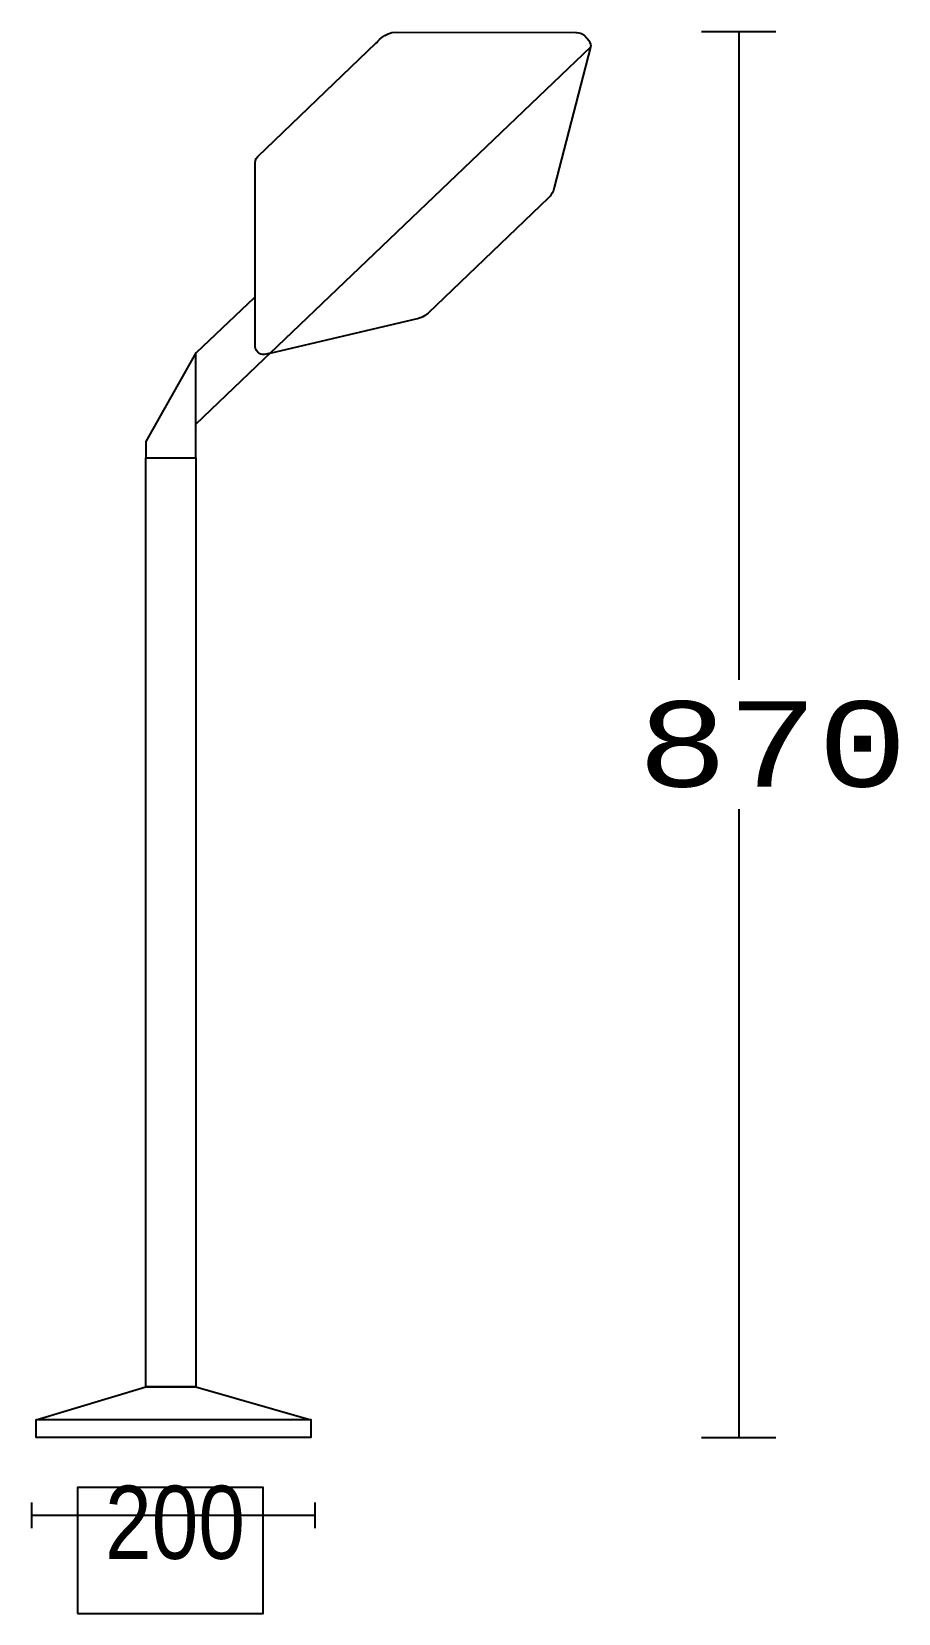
# Model space of a CAD drawing. Extents: x 11 to 153, y 14 to 273.
import ezdxf

# ---------------------------------------------------------------- set-up
doc = ezdxf.new("R2010")
doc.units = 0
doc.layers.add('LIVELLO_1', color=160, linetype='Continuous')
doc.styles.add('STD', font='txt')

# ---------------------------------------------------------------- blocks, each defined once
blk = doc.blocks.new('AI9-BLK1')
at = {"layer": 'LIVELLO_1', "color": 7}
for p, q in [((41.78, 129.45), (53.96, 129.45)), ((47.87, 129.45), (47.87, 23.26)), ((23.59, 126.88), (-28.95, 76.7)), ((-40.97, 76.85), (-31.48, 85.91)), ((-41.09, 65.11), (-28.62, 77.02)), ((47.87, 2.02), (47.87, -100.93)), ((41.78, -100.93), (53.96, -100.93)), ((-67.97, -111.56), (-67.97, -115.79)), ((-21.6, -113.68), (-67.97, -113.68)), ((-21.6, -111.56), (-21.6, -115.79))]:
    blk.add_line(p, q, dxfattribs=at)
for points in [[(-49.24, 59.63), (-41.1, 59.63), (-41.1, 76.83), (-49.24, 62.29)], [(-49.24, 59.63), (-41.1, 59.63), (-41.1, -92.64), (-49.24, -92.64)], [(-67.24, -98.05), (-49.24, -92.64), (-41.1, -92.64), (-22.24, -98.05)], [(-67.24, -97.99), (-22.24, -97.99), (-22.24, -100.93), (-67.24, -100.93)], [(-60.47, -129.74), (-30.03, -129.74), (-30.03, -109.09), (-60.47, -109.09)]]:
    blk.add_lwpolyline(points, close=True, dxfattribs=at)
blk.add_open_spline([(17.63, 103.9), (17.63, 103.9), (23.59, 126.88), (23.59, 126.88), (23.81, 127.52), (22.94, 128.49), (22.5, 128.91), (22.06, 129.33), (21.18, 129.33), (21.18, 129.33), (21.18, 129.33), (-8.32, 129.39), (-8.32, 129.39), (-10.09, 129.39), (-11.51, 127.62), (-11.51, 127.62), (-11.51, 127.62), (-30.91, 109.01), (-30.91, 109.01), (-31.36, 108.58), (-31.35, 108.17), (-31.35, 107.43), (-31.35, 107.43), (-31.37, 78.18), (-31.37, 78.18), (-31.37, 77.76), (-31.28, 77.25), (-30.93, 76.91), (-30.27, 76.28), (-29.39, 76.7), (-28.95, 76.7), (-28.95, 76.7), (-4.82, 82.41), (-4.82, 82.41), (-4.16, 82.54), (-3.53, 82.85), (-3.01, 83.34), (-3.01, 83.34), (16.65, 102.17), (16.65, 102.17), (17.17, 102.66), (17.49, 103.27), (17.63, 103.9)], degree=3, knots=[0, 0, 0, 0, 1, 1, 1, 2, 2, 2, 3, 3, 3, 4, 4, 4, 5, 5, 5, 6, 6, 6, 7, 7, 7, 8, 8, 8, 9, 9, 9, 10, 10, 10, 11, 11, 11, 12, 12, 12, 13, 13, 13, 14, 14, 14, 14], dxfattribs=at)
at = {"layer": 'LIVELLO_1', "color": 7, "attachment_point": 1, "style": 'STD'}
for s, insert, char_height in [('\\fCourier|b0|i0;\\H14.0105;\\W1.05;\\C7;870', (31.29, 19.73), 14.0105), ('\\fArial Narrow|b0|i0;\\H11.9821;\\C7;200', (-55.94, -108.83), 11.9821)]:
    blk.add_mtext(s, dxfattribs=dict(at, insert=insert, char_height=char_height))

msp = doc.modelspace()

# ---------------------------------------------------------------- block references
at = {"layer": 'LIVELLO_1', "color": 7}
msp.add_blockref('AI9-BLK1', (78.670478, 143.900433), dxfattribs=at)

doc.saveas('drawing.dxf')
